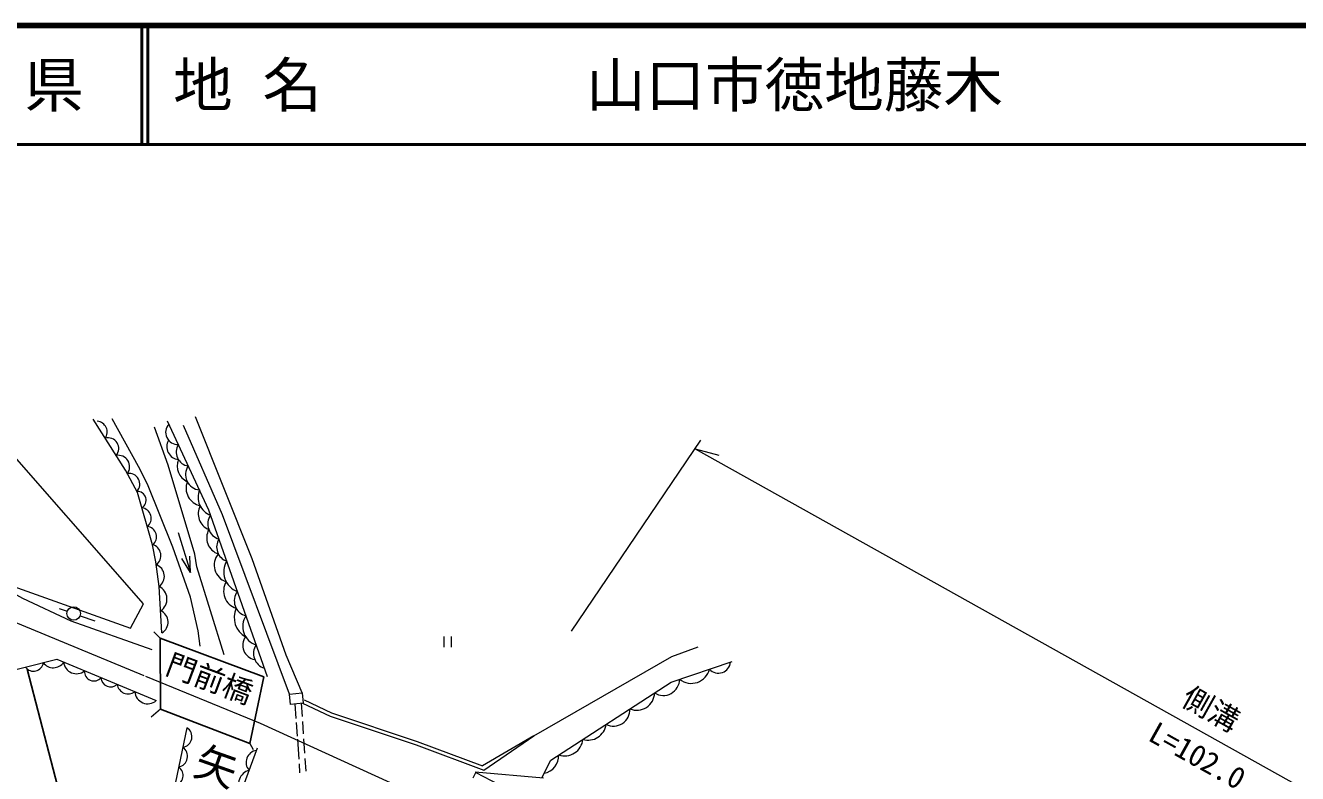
# Model space of a CAD drawing. Units: millimetres, scale not verified. Extents: x 40000 to 680000, y 20000 to 380000.
# Drawn here: x 357987 to 464747, y 317159 to 380000 of the extents above; entities that cross this region are included whole.
import ezdxf
from ezdxf.enums import TextEntityAlignment as Align

# ---------------------------------------------------------------- set-up
doc = ezdxf.new("R2010")
doc.units = ezdxf.units.MM
doc.header["$LTSCALE"] = 1000
doc.linetypes.add('CHAIN', pattern=[18.5, 12, -1.5, 3.5, -1.5])
for name, color, linetype, lineweight in [('M-BGD', 7, 'Continuous', 13), ('M-BMK', 2, 'CHAIN', 13), ('M-STR-HTXT', 7, 'Continuous', 13), ('M-STR-STR1', 1, 'Continuous', 25), ('M-TTL', 2, 'Continuous', 140), ('M-TTL-LINE', 7, 'Continuous', 50)]:
    doc.layers.add(name, color=color, linetype=linetype, lineweight=lineweight)
doc.layers.add('M-TTL-TXT', color=7, linetype='Continuous')
doc.styles.add('ＭＳ ゴシック', font='')
doc.styles.get('ＭＳ ゴシック').set_extended_font_data('MS Gothic')

msp = doc.modelspace()

# ---------------------------------------------------------------- linework, layer by layer
at = {"layer": 'M-BGD'}
for p, q in [((370809, 337406), (371847, 334060)), ((371847, 334060), (371790, 335434)), ((371847, 334060), (371115, 335224)), ((360831, 331022), (361496, 330792)), ((362571, 330420), (363810, 329992)), ((369305, 328542), (368754, 329055)), ((393095, 328667), (393095, 327770)), ((393718, 328667), (393718, 327770)), ((369309, 322580), (368530, 321898)), ((380718, 321788), (380635, 323008)), ((381232, 321951), (381156, 323068)), ((380820, 320293), (380742, 321436)), ((381331, 320502), (381260, 321537)), ((400659, 320317), (396349, 317814)), ((376832, 319673), (377087, 319176)), ((380952, 318369), (380838, 320036)), ((381443, 318866), (381360, 320085)), ((381546, 317357), (381473, 318430)), ((381029, 317228), (380979, 317971)), ((395558, 316815), (395790, 317257)), ((395716, 317303), (401473, 316795))]:
    msp.add_line(p, q, dxfattribs=at)
at = {"layer": 'M-BGD', "lineweight": 25}
msp.add_line((358143, 325937), (361541, 312861), dxfattribs=at)
at = {"layer": 'M-BGD'}
for points in [[(381206, 323951), (379866, 327115), (377006, 335190), (372253, 347135)], [(349874, 340787), (356940, 332901), (366793, 329368), (367886, 331429), (355090, 346024), (349765, 340906)], [(369441, 328973), (369202, 332878), (368935, 334953), (368655, 336383), (367393, 340757), (366398, 342636), (363664, 346926)], [(372645, 327848), (372486, 329137), (371831, 331979), (370352, 336178), (368226, 341454), (367476, 342956), (365270, 346947)], [(374669, 327126), (372366, 334528), (372198, 335580), (369961, 343056), (368812, 346252)], [(378290, 325277), (373383, 339270), (369913, 346757)], [(380140, 323830), (374530, 338893), (371249, 346401)], [(368615, 327549), (361833, 329961), (357764, 331853), (356271, 332705), (355093, 333525), (353733, 334899), (349306, 340262), (345984, 337906), (342829, 340661)], [(396449, 317457), (400659, 320317), (412246, 327004), (414433, 327804)], [(341210, 317264), (346074, 321292), (349520, 323979), (360608, 326756), (368970, 323288)], [(401331, 316807), (402070, 318280), (412179, 324834), (417310, 326580)], [(381249, 323078), (383565, 321978), (390771, 319574), (396449, 317457)], [(381378, 323349), (383677, 322256), (390871, 319857), (396349, 317814)], [(371544, 321003), (370170, 314429), (368424, 309592), (364218, 299287)], [(377436, 319284), (375664, 314498), (369183, 298309)], [(395790, 317257), (403494, 313212), (413513, 307087), (417088, 304624), (424398, 299421), (426093, 298407), (428303, 297542)]]:
    msp.add_lwpolyline(points, dxfattribs=at)
msp.add_lwpolyline([(380140, 323830), (381206, 323951), (381305, 323085), (380239, 322963)], close=True, dxfattribs=at)
msp.add_circle((362033, 330605), 569, dxfattribs=at)
for centre, radius, start, end in [((363948, 345846), 903, 324.66715, 85.70789), ((370785, 345824), 1032, 137.6098, 272.12406), ((364920, 344458), 898, 319.82731, 105.18773), ((370944, 344617), 1091, 150.22017, 263.47567), ((365779, 342940), 955, 322.99538, 100.44045), ((371808, 344160), 1170, 147.25664, 262.47722), ((372162, 342996), 1446, 158.19774, 245.81679), ((372720, 342268), 1293, 145.48984, 264.24401), ((366685, 341478), 898, 316.58773, 99.2461), ((372991, 341129), 1523, 158.93251, 256.91747), ((367366, 340114), 748, 301.98184, 92.10988), ((374078, 340375), 1607, 157.83726, 249.84901), ((373929, 338987), 1442, 152.83098, 247.42612), ((367664, 338599), 885, 308.50978, 83.67185), ((374608, 338119), 1316, 145.38843, 253.25877), ((368147, 337062), 848, 306.79077, 85.39086), ((374638, 336968), 1438, 151.4303, 251.21029), ((368407, 335465), 951, 306.1786, 74.87301), ((375284, 336187), 1250, 147.50453, 251.14267), ((375295, 334662), 1466, 139.83737, 251.65808), ((368616, 333727), 1032, 304.59993, 70.03112), ((376380, 334097), 1752, 148.8748, 249.77239), ((376138, 332489), 1520, 149.04655, 252.1763), ((368693, 331819), 1175, 302.68651, 64.34518), ((376821, 331669), 1308, 143.18168, 255.46552), ((377344, 330269), 1841, 155.17887, 241.51291), ((368913, 329873), 1043, 300.45625, 66.57544), ((377830, 329505), 1610, 146.15078, 252.49642), ((377416, 327927), 1195, 142.68808, 261.10415), ((378444, 327250), 1314, 146.74804, 251.89916), ((358662, 326591), 834, 216.04843, 352.07625), ((360326, 327084), 1036, 215.98313, 326.61569), ((362272, 326630), 1087, 186.11914, 308.82504), ((363732, 325719), 781, 175.29363, 319.65055), ((413871, 326315), 1578, 231.64877, 345.92413), ((416152, 326597), 1003, 221.59455, 355.97835), ((365147, 325265), 822, 183.57308, 311.3711), ((366611, 324779), 930, 188.07223, 306.87194), ((411516, 325096), 1375, 237.91447, 359.18618), ((368256, 324111), 1090, 183.99728, 310.9469), ((409304, 323960), 1482, 247.02319, 358.89596), ((407326, 322550), 1400, 244.0721, 1.84705), ((371077, 320250), 886, 278.19647, 58.19459), ((405204, 321489), 1523, 253.39399, 352.52516), ((370658, 318615), 934, 282.0704, 54.32066), ((403242, 320178), 1534, 251.46905, 354.4501), ((377513, 318103), 1011, 98.14491, 221.20456), ((401211, 318693), 1544, 281.46568, 1.1533), ((370348, 316998), 866, 282.09097, 54.30008), ((377098, 316260), 1227, 106.39348, 212.95599)]:
    msp.add_arc(centre, radius, start, end, dxfattribs=at)
at = {"layer": 'M-BMK'}
msp.add_lwpolyline([(348101, 327361), (356832, 329975), (368057, 325344), (377678, 321401), (390951, 315321), (396786, 312568)], dxfattribs=at)
at = {"layer": 'M-STR-HTXT'}
for p, q in [((403823, 329120), (414673, 345159)), ((414191, 344446), (497670, 297747)), ((414191, 344446), (416180, 343906))]:
    msp.add_line(p, q, dxfattribs=at)
at = {"layer": 'M-STR-STR1'}
for p, q in [((369309, 322580), (369305, 328542)), ((369305, 328542), (378004, 325274)), ((376832, 319673), (378004, 325274)), ((369309, 322580), (376832, 319673))]:
    msp.add_line(p, q, dxfattribs=at)
at = {"layer": 'M-TTL'}
msp.add_line((680000, 380000), (40000, 380000), dxfattribs=at)
at = {"layer": 'M-TTL-LINE'}
for p, q in [((367750, 380000), (367750, 370000)), ((368250, 380000), (368250, 370000)), ((40000, 370000), (680000, 370000))]:
    msp.add_line(p, q, dxfattribs=at)

# ---------------------------------------------------------------- texts
at = {"layer": 'M-BGD', "style": 'ＭＳ ゴシック'}
for s, height, rotation, p in [('門前橋', 1833, 339.407, (369426, 325089)), ('矢', 2566, 340.485, (371687, 316407))]:
    msp.add_text(s, height=height, rotation=rotation, dxfattribs=at).set_placement(p, align=Align.BOTTOM_LEFT)
at = {"layer": 'M-STR-HTXT', "style": 'ＭＳ ゴシック'}
for s, p in [('側溝', (454596, 322529)), ('L=102.0', (451821, 319524))]:
    msp.add_text(s, height=1833, rotation=330.777, dxfattribs=at).set_placement(p, align=Align.BOTTOM_LEFT)
at = {"layer": 'M-TTL-TXT', "style": 'ＭＳ ゴシック'}
msp.add_text('山\u3000口\u3000県', height=3666, dxfattribs=at).set_placement((350375, 375000), align=Align.MIDDLE_CENTER)
for s, p in [('地 名', (370380, 375000)), ('山口市徳地藤木', (405024, 375000))]:
    msp.add_text(s, height=3666, dxfattribs=at).set_placement(p, align=Align.MIDDLE_LEFT)

doc.saveas('drawing.dxf')
